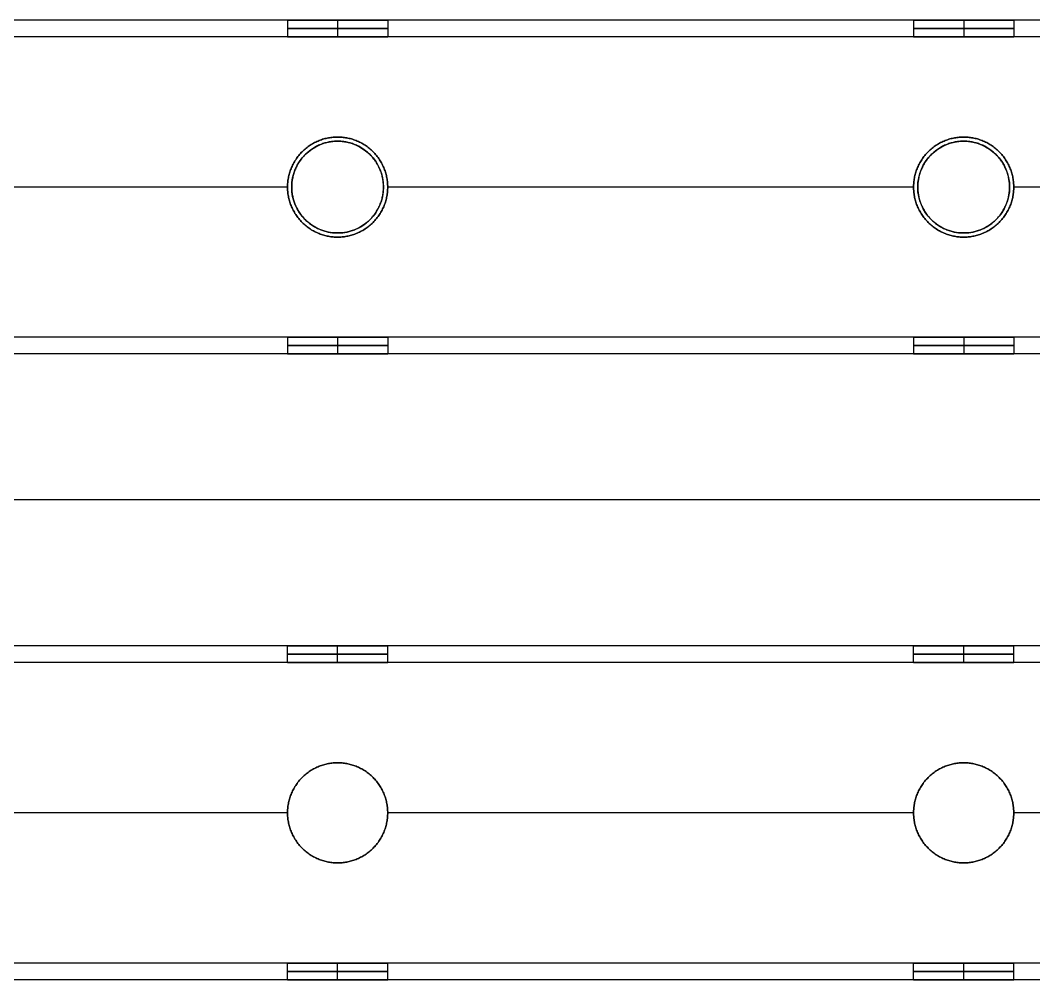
# Model space of a CAD drawing. Header units: millimetres. Extents: x -6529 to 809, y -8611 to 207.
# Drawn here: x -4848.6 to -4727.2, y -4487.4 to -4372.4 of the extents above; entities that cross this region are included whole.
import ezdxf

# ---------------------------------------------------------------- set-up
doc = ezdxf.new("R2010")
doc.units = ezdxf.units.MM
doc.header["$MEASUREMENT"] = 0
for name, color, linetype, true_color in [('gaten$11mm', 7, 'Continuous', 0xff6a35), ('platen', 7, 'Continuous', 0x007f00), ('staal', 5, 'Continuous', 0x0000ff)]:
    doc.layers.add(name, color=color, linetype=linetype, true_color=true_color)

# ---------------------------------------------------------------- blocks, each defined once
blk = doc.blocks.new('plaat base')
at = {"layer": 'platen'}
for p, q in [((58, -600), (1258, -600)), ((58, -600, 18), (1258, -600, 18))]:
    blk.add_line(p, q, dxfattribs=at)
blk = doc.blocks.new('top plaat')
at = {"layer": 'platen'}
for p, q in [((0, -618), (1316, -618)), ((0, -618, 18), (1316, -618, 18)), ((95.5, -650), (95.5, -650, 18)), ((170.5, -650), (170.5, -650, 18)), ((90, -655.5), (90, -655.5, 18)), ((101, -655.5), (101, -655.5, 18)), ((165, -655.5), (165, -655.5, 18)), ((176, -655.5), (176, -655.5, 18)), ((95.5, -661), (95.5, -661, 18)), ((170.5, -661), (170.5, -661, 18))]:
    blk.add_line(p, q, dxfattribs=at)
for centre in [(95.5, -655.5, 9), (170.5, -655.5, 9)]:
    blk.add_circle(centre, 5.5, dxfattribs=at)
for points, knots in [([(95.5, -650), (101, -650), (101, -655.5), (101, -661), (95.5, -661), (90, -661), (90, -655.5), (90, -650), (95.5, -650)], [-37.699112, -37.699112, -37.699112, -28.274334, -28.274334, -18.849556, -18.849556, -9.424778, -9.424778, 0, 0, 0]), ([(95.5, -650, 18), (101, -650, 18), (101, -655.5, 18), (101, -661, 18), (95.5, -661, 18), (90, -661, 18), (90, -655.5, 18), (90, -650, 18), (95.5, -650, 18)], [-37.699112, -37.699112, -37.699112, -28.274334, -28.274334, -18.849556, -18.849556, -9.424778, -9.424778, 0, 0, 0]), ([(170.5, -650), (176, -650), (176, -655.5), (176, -661), (170.5, -661), (165, -661), (165, -655.5), (165, -650), (170.5, -650)], [0, 0, 0, 9.424778, 9.424778, 18.849556, 18.849556, 28.274334, 28.274334, 37.699112, 37.699112, 37.699112]), ([(170.5, -650, 18), (176, -650, 18), (176, -655.5, 18), (176, -661, 18), (170.5, -661, 18), (165, -661, 18), (165, -655.5, 18), (165, -650, 18), (170.5, -650, 18)], [0, 0, 0, 9.424778, 9.424778, 18.849556, 18.849556, 28.274334, 28.274334, 37.699112, 37.699112, 37.699112])]:
    blk.add_rational_spline(points, [1, 0.707106781187, 1, 0.707106781187, 1, 0.707106781187, 1, 0.707106781187, 1], degree=2, knots=knots, dxfattribs=at)

msp = doc.modelspace()

# ---------------------------------------------------------------- linework, layer by layer
at = {"layer": 'gaten$11mm'}
for centre in [(-4810.61, -4392.39), (-4735.61, -4392.39)]:
    msp.add_circle(centre, 5.5, dxfattribs=at)
at = {"layer": 'staal'}
for p, q in [((-4816.61, -4372.39, 20), (-4816.61, -4374.39, 20)), ((-4810.61, -4372.39, 26), (-4810.61, -4374.39, 26)), ((-4810.61, -4372.39, 14), (-4810.61, -4374.39, 14)), ((-4804.61, -4372.39, 20), (-4804.61, -4374.39, 20)), ((-4741.61, -4372.39, 20), (-4741.61, -4374.39, 20)), ((-4735.61, -4372.39, 26), (-4735.61, -4374.39, 26)), ((-4735.61, -4372.39, 14), (-4735.61, -4374.39, 14)), ((-4729.61, -4372.39, 20), (-4729.61, -4374.39, 20)), ((-4810.61, -4386.39, 2), (-4810.61, -4386.39)), ((-4810.61, -4386.39, 40), (-4810.61, -4386.39, 38)), ((-4735.61, -4386.39, 2), (-4735.61, -4386.39)), ((-4735.61, -4386.39, 40), (-4735.61, -4386.39, 38)), ((-4816.61, -4392.39, 2), (-4816.61, -4392.39)), ((-4816.61, -4392.39, 40), (-4816.61, -4392.39, 38)), ((-4804.61, -4392.39, 2), (-4804.61, -4392.39)), ((-4804.61, -4392.39, 40), (-4804.61, -4392.39, 38)), ((-4741.61, -4392.39, 2), (-4741.61, -4392.39)), ((-4741.61, -4392.39, 40), (-4741.61, -4392.39, 38)), ((-4729.61, -4392.39, 2), (-4729.61, -4392.39)), ((-4729.61, -4392.39, 40), (-4729.61, -4392.39, 38)), ((-4810.61, -4398.39, 2), (-4810.61, -4398.39)), ((-4810.61, -4398.39, 40), (-4810.61, -4398.39, 38)), ((-4735.61, -4398.39, 2), (-4735.61, -4398.39)), ((-4735.61, -4398.39, 40), (-4735.61, -4398.39, 38)), ((-4816.61, -4410.39, 20), (-4816.61, -4412.39, 20)), ((-4810.61, -4410.39, 26), (-4810.61, -4412.39, 26)), ((-4810.61, -4410.39, 14), (-4810.61, -4412.39, 14)), ((-4804.61, -4410.39, 20), (-4804.61, -4412.39, 20)), ((-4741.61, -4410.39, 20), (-4741.61, -4412.39, 20)), ((-4735.61, -4410.39, 26), (-4735.61, -4412.39, 26)), ((-4735.61, -4410.39, 14), (-4735.61, -4412.39, 14)), ((-4729.61, -4410.39, 20), (-4729.61, -4412.39, 20)), ((-4816.61, -4449.39, 1296), (-4816.61, -4447.39, 1296)), ((-4810.61, -4449.39, 1302), (-4810.61, -4447.39, 1302)), ((-4810.61, -4449.39, 1290), (-4810.61, -4447.39, 1290)), ((-4804.61, -4449.39, 1296), (-4804.61, -4447.39, 1296)), ((-4741.61, -4449.39, 1296), (-4741.61, -4447.39, 1296)), ((-4735.61, -4449.39, 1302), (-4735.61, -4447.39, 1302)), ((-4735.61, -4449.39, 1290), (-4735.61, -4447.39, 1290)), ((-4729.61, -4449.39, 1296), (-4729.61, -4447.39, 1296)), ((-4810.61, -4461.39, 1278), (-4810.61, -4461.39, 1276)), ((-4810.61, -4461.39, 1316), (-4810.61, -4461.39, 1314)), ((-4735.61, -4461.39, 1278), (-4735.61, -4461.39, 1276)), ((-4735.61, -4461.39, 1316), (-4735.61, -4461.39, 1314)), ((-4816.61, -4467.39, 1278), (-4816.61, -4467.39, 1276)), ((-4816.61, -4467.39, 1316), (-4816.61, -4467.39, 1314)), ((-4804.61, -4467.39, 1278), (-4804.61, -4467.39, 1276)), ((-4804.61, -4467.39, 1316), (-4804.61, -4467.39, 1314)), ((-4741.61, -4467.39, 1278), (-4741.61, -4467.39, 1276)), ((-4741.61, -4467.39, 1316), (-4741.61, -4467.39, 1314)), ((-4729.61, -4467.39, 1278), (-4729.61, -4467.39, 1276)), ((-4729.61, -4467.39, 1316), (-4729.61, -4467.39, 1314)), ((-4810.61, -4473.39, 1278), (-4810.61, -4473.39, 1276)), ((-4810.61, -4473.39, 1316), (-4810.61, -4473.39, 1314)), ((-4735.61, -4473.39, 1278), (-4735.61, -4473.39, 1276)), ((-4735.61, -4473.39, 1316), (-4735.61, -4473.39, 1314)), ((-4816.61, -4487.39, 1296), (-4816.61, -4485.39, 1296)), ((-4810.61, -4487.39, 1302), (-4810.61, -4485.39, 1302)), ((-4810.61, -4487.39, 1290), (-4810.61, -4485.39, 1290)), ((-4804.61, -4487.39, 1296), (-4804.61, -4485.39, 1296)), ((-4741.61, -4487.39, 1296), (-4741.61, -4485.39, 1296)), ((-4735.61, -4487.39, 1302), (-4735.61, -4485.39, 1302)), ((-4735.61, -4487.39, 1290), (-4735.61, -4485.39, 1290)), ((-4729.61, -4487.39, 1296), (-4729.61, -4485.39, 1296))]:
    msp.add_line(p, q, dxfattribs=at)
for points in [[(-4680.11, -4372.39), (-4997.86, -4372.39), (-5315.61, -4372.39)], [(-4680.11, -4372.39, 40), (-4997.86, -4372.39, 40), (-5315.61, -4372.39, 40)], [(-4816.61, -4372.39, 20), (-4848.11, -4372.39, 20), (-4879.61, -4372.39, 20)], [(-4741.61, -4372.39, 20), (-4773.11, -4372.39, 20), (-4804.61, -4372.39, 20)], [(-4680.11, -4372.39, 20), (-4704.86, -4372.39, 20), (-4729.61, -4372.39, 20)], [(-4680.11, -4374.39, 2), (-4997.86, -4374.39, 2), (-5315.61, -4374.39, 2)], [(-4680.11, -4374.39, 38), (-4997.86, -4374.39, 38), (-5315.61, -4374.39, 38)], [(-4816.61, -4374.39, 20), (-4848.11, -4374.39, 20), (-4879.61, -4374.39, 20)], [(-4741.61, -4374.39, 20), (-4773.11, -4374.39, 20), (-4804.61, -4374.39, 20)], [(-4680.11, -4374.39, 20), (-4704.86, -4374.39, 20), (-4729.61, -4374.39, 20)], [(-4816.61, -4392.39), (-4848.11, -4392.39), (-4879.61, -4392.39)], [(-4816.61, -4392.39, 40), (-4848.11, -4392.39, 40), (-4879.61, -4392.39, 40)], [(-4816.61, -4392.39, 2), (-4848.11, -4392.39, 2), (-4879.61, -4392.39, 2)], [(-4816.61, -4392.39, 38), (-4848.11, -4392.39, 38), (-4879.61, -4392.39, 38)], [(-4741.61, -4392.39), (-4773.11, -4392.39), (-4804.61, -4392.39)], [(-4741.61, -4392.39, 40), (-4773.11, -4392.39, 40), (-4804.61, -4392.39, 40)], [(-4741.61, -4392.39, 2), (-4773.11, -4392.39, 2), (-4804.61, -4392.39, 2)], [(-4741.61, -4392.39, 38), (-4773.11, -4392.39, 38), (-4804.61, -4392.39, 38)], [(-4680.11, -4392.39), (-4704.86, -4392.39), (-4729.61, -4392.39)], [(-4680.11, -4392.39, 40), (-4704.86, -4392.39, 40), (-4729.61, -4392.39, 40)], [(-4680.11, -4392.39, 2), (-4704.86, -4392.39, 2), (-4729.61, -4392.39, 2)], [(-4680.11, -4392.39, 38), (-4704.86, -4392.39, 38), (-4729.61, -4392.39, 38)], [(-4680.11, -4410.39, 2), (-4997.86, -4410.39, 2), (-5315.61, -4410.39, 2)], [(-4680.11, -4410.39, 38), (-4997.86, -4410.39, 38), (-5315.61, -4410.39, 38)], [(-4816.61, -4410.39, 20), (-4848.11, -4410.39, 20), (-4879.61, -4410.39, 20)], [(-4741.61, -4410.39, 20), (-4773.11, -4410.39, 20), (-4804.61, -4410.39, 20)], [(-4680.11, -4410.39, 20), (-4704.86, -4410.39, 20), (-4729.61, -4410.39, 20)], [(-4680.11, -4412.39), (-4997.86, -4412.39), (-5315.61, -4412.39)], [(-4680.11, -4412.39, 40), (-4997.86, -4412.39, 40), (-5315.61, -4412.39, 40)], [(-4816.61, -4412.39, 20), (-4848.11, -4412.39, 20), (-4879.61, -4412.39, 20)], [(-4741.61, -4412.39, 20), (-4773.11, -4412.39, 20), (-4804.61, -4412.39, 20)], [(-4680.11, -4412.39, 20), (-4704.86, -4412.39, 20), (-4729.61, -4412.39, 20)], [(-4680.11, -4447.39, 1276), (-4997.86, -4447.39, 1276), (-5315.61, -4447.39, 1276)], [(-4680.11, -4447.39, 1316), (-4997.86, -4447.39, 1316), (-5315.61, -4447.39, 1316)], [(-4816.61, -4447.39, 1296), (-4848.11, -4447.39, 1296), (-4879.61, -4447.39, 1296)], [(-4741.61, -4447.39, 1296), (-4773.11, -4447.39, 1296), (-4804.61, -4447.39, 1296)], [(-4680.11, -4447.39, 1296), (-4704.86, -4447.39, 1296), (-4729.61, -4447.39, 1296)], [(-4680.11, -4449.39, 1278), (-4997.86, -4449.39, 1278), (-5315.61, -4449.39, 1278)], [(-4680.11, -4449.39, 1314), (-4997.86, -4449.39, 1314), (-5315.61, -4449.39, 1314)], [(-4816.61, -4449.39, 1296), (-4848.11, -4449.39, 1296), (-4879.61, -4449.39, 1296)], [(-4741.61, -4449.39, 1296), (-4773.11, -4449.39, 1296), (-4804.61, -4449.39, 1296)], [(-4680.11, -4449.39, 1296), (-4704.86, -4449.39, 1296), (-4729.61, -4449.39, 1296)], [(-4816.61, -4467.39, 1276), (-4848.11, -4467.39, 1276), (-4879.61, -4467.39, 1276)], [(-4816.61, -4467.39, 1316), (-4848.11, -4467.39, 1316), (-4879.61, -4467.39, 1316)], [(-4816.61, -4467.39, 1278), (-4848.11, -4467.39, 1278), (-4879.61, -4467.39, 1278)], [(-4816.61, -4467.39, 1314), (-4848.11, -4467.39, 1314), (-4879.61, -4467.39, 1314)], [(-4741.61, -4467.39, 1276), (-4773.11, -4467.39, 1276), (-4804.61, -4467.39, 1276)], [(-4741.61, -4467.39, 1316), (-4773.11, -4467.39, 1316), (-4804.61, -4467.39, 1316)], [(-4741.61, -4467.39, 1278), (-4773.11, -4467.39, 1278), (-4804.61, -4467.39, 1278)], [(-4741.61, -4467.39, 1314), (-4773.11, -4467.39, 1314), (-4804.61, -4467.39, 1314)], [(-4680.11, -4467.39, 1276), (-4704.86, -4467.39, 1276), (-4729.61, -4467.39, 1276)], [(-4680.11, -4467.39, 1316), (-4704.86, -4467.39, 1316), (-4729.61, -4467.39, 1316)], [(-4680.11, -4467.39, 1278), (-4704.86, -4467.39, 1278), (-4729.61, -4467.39, 1278)], [(-4680.11, -4467.39, 1314), (-4704.86, -4467.39, 1314), (-4729.61, -4467.39, 1314)], [(-4680.11, -4485.39, 1278), (-4997.86, -4485.39, 1278), (-5315.61, -4485.39, 1278)], [(-4680.11, -4485.39, 1314), (-4997.86, -4485.39, 1314), (-5315.61, -4485.39, 1314)], [(-4816.61, -4485.39, 1296), (-4848.11, -4485.39, 1296), (-4879.61, -4485.39, 1296)], [(-4741.61, -4485.39, 1296), (-4773.11, -4485.39, 1296), (-4804.61, -4485.39, 1296)], [(-4680.11, -4485.39, 1296), (-4704.86, -4485.39, 1296), (-4729.61, -4485.39, 1296)], [(-4680.11, -4487.39, 1276), (-4997.86, -4487.39, 1276), (-5315.61, -4487.39, 1276)], [(-4680.11, -4487.39, 1316), (-4997.86, -4487.39, 1316), (-5315.61, -4487.39, 1316)], [(-4816.61, -4487.39, 1296), (-4848.11, -4487.39, 1296), (-4879.61, -4487.39, 1296)], [(-4741.61, -4487.39, 1296), (-4773.11, -4487.39, 1296), (-4804.61, -4487.39, 1296)], [(-4680.11, -4487.39, 1296), (-4704.86, -4487.39, 1296), (-4729.61, -4487.39, 1296)]]:
    msp.add_open_spline(points, degree=2, dxfattribs=at)
for points, weights, knots in [([(-4810.61, -4372.39, 26), (-4816.61, -4372.39, 26), (-4816.61, -4372.39, 20), (-4816.61, -4372.39, 14), (-4810.61, -4372.39, 14), (-4804.61, -4372.39, 14), (-4804.61, -4372.39, 20), (-4804.61, -4372.39, 26), (-4810.61, -4372.39, 26)], [1, 0.707106781187, 1, 0.707106781187, 1, 0.707106781187, 1, 0.707106781187, 1], [0, 0, 0, 7.853982, 7.853982, 15.707963, 15.707963, 23.561945, 23.561945, 31.415927, 31.415927, 31.415927]), ([(-4735.61, -4372.39, 26), (-4741.61, -4372.39, 26), (-4741.61, -4372.39, 20), (-4741.61, -4372.39, 14), (-4735.61, -4372.39, 14), (-4729.61, -4372.39, 14), (-4729.61, -4372.39, 20), (-4729.61, -4372.39, 26), (-4735.61, -4372.39, 26)], [1, 0.707106781187, 1, 0.707106781187, 1, 0.707106781187, 1, 0.707106781187, 1], [0, 0, 0, 7.853982, 7.853982, 15.707963, 15.707963, 23.561945, 23.561945, 31.415927, 31.415927, 31.415927]), ([(-4810.61, -4373.39, 26), (-4816.61, -4373.39, 26), (-4816.61, -4373.39, 20), (-4816.61, -4373.39, 14), (-4810.61, -4373.39, 14), (-4804.61, -4373.39, 14), (-4804.61, -4373.39, 20), (-4804.61, -4373.39, 26), (-4810.61, -4373.39, 26)], [1, 0.707106781187, 1, 0.707106781187, 1, 0.707106781187, 1, 0.707106781187, 1], [0, 0, 0, 7.853982, 7.853982, 15.707963, 15.707963, 23.561945, 23.561945, 31.415927, 31.415927, 31.415927]), ([(-4735.61, -4373.39, 26), (-4741.61, -4373.39, 26), (-4741.61, -4373.39, 20), (-4741.61, -4373.39, 14), (-4735.61, -4373.39, 14), (-4729.61, -4373.39, 14), (-4729.61, -4373.39, 20), (-4729.61, -4373.39, 26), (-4735.61, -4373.39, 26)], [1, 0.707106781187, 1, 0.707106781187, 1, 0.707106781187, 1, 0.707106781187, 1], [0, 0, 0, 7.853982, 7.853982, 15.707963, 15.707963, 23.561945, 23.561945, 31.415927, 31.415927, 31.415927]), ([(-4810.61, -4374.39, 26), (-4804.61, -4374.39, 26), (-4804.61, -4374.39, 20), (-4804.61, -4374.39, 14), (-4810.61, -4374.39, 14), (-4816.61, -4374.39, 14), (-4816.61, -4374.39, 20), (-4816.61, -4374.39, 26), (-4810.61, -4374.39, 26)], [1, 0.707106781187, 1, 0.707106781187, 1, 0.707106781187, 1, 0.707106781187, 1], [-31.415927, -31.415927, -31.415927, -23.561945, -23.561945, -15.707963, -15.707963, -7.853982, -7.853982, 0, 0, 0]), ([(-4735.61, -4374.39, 26), (-4729.61, -4374.39, 26), (-4729.61, -4374.39, 20), (-4729.61, -4374.39, 14), (-4735.61, -4374.39, 14), (-4741.61, -4374.39, 14), (-4741.61, -4374.39, 20), (-4741.61, -4374.39, 26), (-4735.61, -4374.39, 26)], [1, 0.707106781187, 1, 0.707106781187, 1, 0.707106781187, 1, 0.707106781187, 1], [-31.415927, -31.415927, -31.415927, -23.561945, -23.561945, -15.707963, -15.707963, -7.853982, -7.853982, 0, 0, 0]), ([(-4810.61, -4398.39), (-4804.61, -4398.39), (-4804.61, -4392.39), (-4804.61, -4386.39), (-4810.61, -4386.39), (-4816.61, -4386.39), (-4816.61, -4392.39), (-4816.61, -4398.39), (-4810.61, -4398.39)], [1, 0.707106781187, 1, 0.707106781187, 1, 0.707106781187, 1, 0.707106781187, 1], [-31.415927, -31.415927, -31.415927, -23.561945, -23.561945, -15.707963, -15.707963, -7.853982, -7.853982, 0, 0, 0]), ([(-4810.61, -4398.39, 40), (-4816.61, -4398.39, 40), (-4816.61, -4392.39, 40), (-4816.61, -4386.39, 40), (-4810.61, -4386.39, 40), (-4804.61, -4386.39, 40), (-4804.61, -4392.39, 40), (-4804.61, -4398.39, 40), (-4810.61, -4398.39, 40)], [1, 0.707106781187, 1, 0.707106781187, 1, 0.707106781187, 1, 0.707106781187, 1], [0, 0, 0, 7.853982, 7.853982, 15.707963, 15.707963, 23.561945, 23.561945, 31.415927, 31.415927, 31.415927]), ([(-4810.61, -4398.39, 2), (-4816.61, -4398.39, 2), (-4816.61, -4392.39, 2), (-4816.61, -4386.39, 2), (-4810.61, -4386.39, 2), (-4804.61, -4386.39, 2), (-4804.61, -4392.39, 2), (-4804.61, -4398.39, 2), (-4810.61, -4398.39, 2)], [1, 0.707106781187, 1, 0.707106781187, 1, 0.707106781187, 1, 0.707106781187, 1], [0, 0, 0, 7.853982, 7.853982, 15.707963, 15.707963, 23.561945, 23.561945, 31.415927, 31.415927, 31.415927]), ([(-4810.61, -4398.39, 38), (-4804.61, -4398.39, 38), (-4804.61, -4392.39, 38), (-4804.61, -4386.39, 38), (-4810.61, -4386.39, 38), (-4816.61, -4386.39, 38), (-4816.61, -4392.39, 38), (-4816.61, -4398.39, 38), (-4810.61, -4398.39, 38)], [1, 0.707106781187, 1, 0.707106781187, 1, 0.707106781187, 1, 0.707106781187, 1], [-31.415927, -31.415927, -31.415927, -23.561945, -23.561945, -15.707963, -15.707963, -7.853982, -7.853982, 0, 0, 0]), ([(-4810.61, -4398.39, 1), (-4816.61, -4398.39, 1), (-4816.61, -4392.39, 1), (-4816.61, -4386.39, 1), (-4810.61, -4386.39, 1), (-4804.61, -4386.39, 1), (-4804.61, -4392.39, 1), (-4804.61, -4398.39, 1), (-4810.61, -4398.39, 1)], [1, 0.707106781187, 1, 0.707106781187, 1, 0.707106781187, 1, 0.707106781187, 1], [0, 0, 0, 7.853982, 7.853982, 15.707963, 15.707963, 23.561945, 23.561945, 31.415927, 31.415927, 31.415927]), ([(-4810.61, -4398.39, 39), (-4816.61, -4398.39, 39), (-4816.61, -4392.39, 39), (-4816.61, -4386.39, 39), (-4810.61, -4386.39, 39), (-4804.61, -4386.39, 39), (-4804.61, -4392.39, 39), (-4804.61, -4398.39, 39), (-4810.61, -4398.39, 39)], [1, 0.707106781187, 1, 0.707106781187, 1, 0.707106781187, 1, 0.707106781187, 1], [0, 0, 0, 7.853982, 7.853982, 15.707963, 15.707963, 23.561945, 23.561945, 31.415927, 31.415927, 31.415927]), ([(-4735.61, -4398.39), (-4729.61, -4398.39), (-4729.61, -4392.39), (-4729.61, -4386.39), (-4735.61, -4386.39), (-4741.61, -4386.39), (-4741.61, -4392.39), (-4741.61, -4398.39), (-4735.61, -4398.39)], [1, 0.707106781187, 1, 0.707106781187, 1, 0.707106781187, 1, 0.707106781187, 1], [-31.415927, -31.415927, -31.415927, -23.561945, -23.561945, -15.707963, -15.707963, -7.853982, -7.853982, 0, 0, 0]), ([(-4735.61, -4398.39, 40), (-4741.61, -4398.39, 40), (-4741.61, -4392.39, 40), (-4741.61, -4386.39, 40), (-4735.61, -4386.39, 40), (-4729.61, -4386.39, 40), (-4729.61, -4392.39, 40), (-4729.61, -4398.39, 40), (-4735.61, -4398.39, 40)], [1, 0.707106781187, 1, 0.707106781187, 1, 0.707106781187, 1, 0.707106781187, 1], [0, 0, 0, 7.853982, 7.853982, 15.707963, 15.707963, 23.561945, 23.561945, 31.415927, 31.415927, 31.415927]), ([(-4735.61, -4398.39, 2), (-4741.61, -4398.39, 2), (-4741.61, -4392.39, 2), (-4741.61, -4386.39, 2), (-4735.61, -4386.39, 2), (-4729.61, -4386.39, 2), (-4729.61, -4392.39, 2), (-4729.61, -4398.39, 2), (-4735.61, -4398.39, 2)], [1, 0.707106781187, 1, 0.707106781187, 1, 0.707106781187, 1, 0.707106781187, 1], [0, 0, 0, 7.853982, 7.853982, 15.707963, 15.707963, 23.561945, 23.561945, 31.415927, 31.415927, 31.415927]), ([(-4735.61, -4398.39, 38), (-4729.61, -4398.39, 38), (-4729.61, -4392.39, 38), (-4729.61, -4386.39, 38), (-4735.61, -4386.39, 38), (-4741.61, -4386.39, 38), (-4741.61, -4392.39, 38), (-4741.61, -4398.39, 38), (-4735.61, -4398.39, 38)], [1, 0.707106781187, 1, 0.707106781187, 1, 0.707106781187, 1, 0.707106781187, 1], [-31.415927, -31.415927, -31.415927, -23.561945, -23.561945, -15.707963, -15.707963, -7.853982, -7.853982, 0, 0, 0]), ([(-4735.61, -4398.39, 1), (-4741.61, -4398.39, 1), (-4741.61, -4392.39, 1), (-4741.61, -4386.39, 1), (-4735.61, -4386.39, 1), (-4729.61, -4386.39, 1), (-4729.61, -4392.39, 1), (-4729.61, -4398.39, 1), (-4735.61, -4398.39, 1)], [1, 0.707106781187, 1, 0.707106781187, 1, 0.707106781187, 1, 0.707106781187, 1], [0, 0, 0, 7.853982, 7.853982, 15.707963, 15.707963, 23.561945, 23.561945, 31.415927, 31.415927, 31.415927]), ([(-4735.61, -4398.39, 39), (-4741.61, -4398.39, 39), (-4741.61, -4392.39, 39), (-4741.61, -4386.39, 39), (-4735.61, -4386.39, 39), (-4729.61, -4386.39, 39), (-4729.61, -4392.39, 39), (-4729.61, -4398.39, 39), (-4735.61, -4398.39, 39)], [1, 0.707106781187, 1, 0.707106781187, 1, 0.707106781187, 1, 0.707106781187, 1], [0, 0, 0, 7.853982, 7.853982, 15.707963, 15.707963, 23.561945, 23.561945, 31.415927, 31.415927, 31.415927]), ([(-4810.61, -4410.39, 26), (-4816.61, -4410.39, 26), (-4816.61, -4410.39, 20), (-4816.61, -4410.39, 14), (-4810.61, -4410.39, 14), (-4804.61, -4410.39, 14), (-4804.61, -4410.39, 20), (-4804.61, -4410.39, 26), (-4810.61, -4410.39, 26)], [1, 0.707106781187, 1, 0.707106781187, 1, 0.707106781187, 1, 0.707106781187, 1], [0, 0, 0, 7.853982, 7.853982, 15.707963, 15.707963, 23.561945, 23.561945, 31.415927, 31.415927, 31.415927]), ([(-4735.61, -4410.39, 26), (-4741.61, -4410.39, 26), (-4741.61, -4410.39, 20), (-4741.61, -4410.39, 14), (-4735.61, -4410.39, 14), (-4729.61, -4410.39, 14), (-4729.61, -4410.39, 20), (-4729.61, -4410.39, 26), (-4735.61, -4410.39, 26)], [0.999999860338, 0.707106851018, 1, 0.707106781187, 1, 0.707106781187, 1, 0.707106851018, 0.999999860338], [0, 0, 0, 7.853981, 7.853981, 15.707963, 15.707963, 23.561946, 23.561946, 31.415927, 31.415927, 31.415927]), ([(-4810.61, -4411.39, 26), (-4816.61, -4411.39, 26), (-4816.61, -4411.39, 20), (-4816.61, -4411.39, 14), (-4810.61, -4411.39, 14), (-4804.61, -4411.39, 14), (-4804.61, -4411.39, 20), (-4804.61, -4411.39, 26), (-4810.61, -4411.39, 26)], [1, 0.707106781187, 1, 0.707106781187, 1, 0.707106781187, 1, 0.707106781187, 1], [0, 0, 0, 7.853982, 7.853982, 15.707963, 15.707963, 23.561945, 23.561945, 31.415927, 31.415927, 31.415927]), ([(-4735.61, -4411.39, 26), (-4741.61, -4411.39, 26), (-4741.61, -4411.39, 20), (-4741.61, -4411.39, 14), (-4735.61, -4411.39, 14), (-4729.61, -4411.39, 14), (-4729.61, -4411.39, 20), (-4729.61, -4411.39, 26), (-4735.61, -4411.39, 26)], [1, 0.707106781187, 1, 0.707106781187, 1, 0.707106781187, 1, 0.707106781187, 1], [0, 0, 0, 7.853982, 7.853982, 15.707963, 15.707963, 23.561945, 23.561945, 31.415927, 31.415927, 31.415927]), ([(-4810.61, -4412.39, 26), (-4804.61, -4412.39, 26), (-4804.61, -4412.39, 20), (-4804.61, -4412.39, 14), (-4810.61, -4412.39, 14), (-4816.61, -4412.39, 14), (-4816.61, -4412.39, 20), (-4816.61, -4412.39, 26), (-4810.61, -4412.39, 26)], [1, 0.707106781187, 1, 0.707106781187, 1, 0.707106781187, 1, 0.707106781187, 1], [-31.415927, -31.415927, -31.415927, -23.561945, -23.561945, -15.707963, -15.707963, -7.853982, -7.853982, 0, 0, 0]), ([(-4735.61, -4412.39, 26), (-4729.61, -4412.39, 26), (-4729.61, -4412.39, 20), (-4729.61, -4412.39, 14), (-4735.61, -4412.39, 14), (-4741.61, -4412.39, 14), (-4741.61, -4412.39, 20), (-4741.61, -4412.39, 26), (-4735.61, -4412.39, 26)], [1, 0.707106781187, 1, 0.707106781187, 1, 0.707106781187, 1, 0.707106781187, 1], [-31.415927, -31.415927, -31.415927, -23.561945, -23.561945, -15.707963, -15.707963, -7.853982, -7.853982, 0, 0, 0]), ([(-4810.61, -4447.39, 1302), (-4804.61, -4447.39, 1302), (-4804.61, -4447.39, 1296), (-4804.61, -4447.39, 1290), (-4810.61, -4447.39, 1290), (-4816.61, -4447.39, 1290), (-4816.61, -4447.39, 1296), (-4816.61, -4447.39, 1302), (-4810.61, -4447.39, 1302)], [1, 0.707106781187, 1, 0.707106781187, 1, 0.707106781187, 1, 0.707106781187, 1], [-31.415927, -31.415927, -31.415927, -23.561945, -23.561945, -15.707963, -15.707963, -7.853982, -7.853982, 0, 0, 0]), ([(-4810.61, -4448.39, 1302), (-4816.61, -4448.39, 1302), (-4816.61, -4448.39, 1296), (-4816.61, -4448.39, 1290), (-4810.61, -4448.39, 1290), (-4804.61, -4448.39, 1290), (-4804.61, -4448.39, 1296), (-4804.61, -4448.39, 1302), (-4810.61, -4448.39, 1302)], [1, 0.707106781187, 1, 0.707106781187, 1, 0.707106781187, 1, 0.707106781187, 1], [0, 0, 0, 7.853982, 7.853982, 15.707963, 15.707963, 23.561945, 23.561945, 31.415927, 31.415927, 31.415927]), ([(-4735.61, -4447.39, 1302), (-4729.61, -4447.39, 1302), (-4729.61, -4447.39, 1296), (-4729.61, -4447.39, 1290), (-4735.61, -4447.39, 1290), (-4741.61, -4447.39, 1290), (-4741.61, -4447.39, 1296), (-4741.61, -4447.39, 1302), (-4735.61, -4447.39, 1302)], [1, 0.707106781187, 1, 0.707106781187, 1, 0.707106781187, 1, 0.707106781187, 1], [-31.415927, -31.415927, -31.415927, -23.561945, -23.561945, -15.707963, -15.707963, -7.853982, -7.853982, 0, 0, 0]), ([(-4735.61, -4448.39, 1302), (-4741.61, -4448.39, 1302), (-4741.61, -4448.39, 1296), (-4741.61, -4448.39, 1290), (-4735.61, -4448.39, 1290), (-4729.61, -4448.39, 1290), (-4729.61, -4448.39, 1296), (-4729.61, -4448.39, 1302), (-4735.61, -4448.39, 1302)], [1, 0.707106781187, 1, 0.707106781187, 1, 0.707106781187, 1, 0.707106781187, 1], [0, 0, 0, 7.853982, 7.853982, 15.707963, 15.707963, 23.561945, 23.561945, 31.415927, 31.415927, 31.415927]), ([(-4810.61, -4449.39, 1302), (-4816.61, -4449.39, 1302), (-4816.61, -4449.39, 1296), (-4816.61, -4449.39, 1290), (-4810.61, -4449.39, 1290), (-4804.61, -4449.39, 1290), (-4804.61, -4449.39, 1296), (-4804.61, -4449.39, 1302), (-4810.61, -4449.39, 1302)], [1, 0.707106781187, 1, 0.707106781187, 1, 0.707106781187, 1, 0.707106781187, 1], [0, 0, 0, 7.853982, 7.853982, 15.707963, 15.707963, 23.561945, 23.561945, 31.415927, 31.415927, 31.415927]), ([(-4735.61, -4449.39, 1302), (-4741.61, -4449.39, 1302), (-4741.61, -4449.39, 1296), (-4741.61, -4449.39, 1290), (-4735.61, -4449.39, 1290), (-4729.61, -4449.39, 1290), (-4729.61, -4449.39, 1296), (-4729.61, -4449.39, 1302), (-4735.61, -4449.39, 1302)], [0.999999860338, 0.707106851018, 1, 0.707106781187, 1, 0.707106781187, 1, 0.707106851018, 0.999999860338], [0, 0, 0, 7.853981, 7.853981, 15.707963, 15.707963, 23.561946, 23.561946, 31.415927, 31.415927, 31.415927]), ([(-4810.61, -4461.39, 1276), (-4804.61, -4461.39, 1276), (-4804.61, -4467.39, 1276), (-4804.61, -4473.39, 1276), (-4810.61, -4473.39, 1276), (-4816.61, -4473.39, 1276), (-4816.61, -4467.39, 1276), (-4816.61, -4461.39, 1276), (-4810.61, -4461.39, 1276)], [1, 0.707106781187, 1, 0.707106781187, 1, 0.707106781187, 1, 0.707106781187, 1], [-31.415927, -31.415927, -31.415927, -23.561945, -23.561945, -15.707963, -15.707963, -7.853982, -7.853982, 0, 0, 0]), ([(-4810.61, -4461.39, 1316), (-4816.61, -4461.39, 1316), (-4816.61, -4467.39, 1316), (-4816.61, -4473.39, 1316), (-4810.61, -4473.39, 1316), (-4804.61, -4473.39, 1316), (-4804.61, -4467.39, 1316), (-4804.61, -4461.39, 1316), (-4810.61, -4461.39, 1316)], [1, 0.707106781187, 1, 0.707106781187, 1, 0.707106781187, 1, 0.707106781187, 1], [0, 0, 0, 7.853982, 7.853982, 15.707963, 15.707963, 23.561945, 23.561945, 31.415927, 31.415927, 31.415927]), ([(-4810.61, -4461.39, 1278), (-4816.61, -4461.39, 1278), (-4816.61, -4467.39, 1278), (-4816.61, -4473.39, 1278), (-4810.61, -4473.39, 1278), (-4804.61, -4473.39, 1278), (-4804.61, -4467.39, 1278), (-4804.61, -4461.39, 1278), (-4810.61, -4461.39, 1278)], [1, 0.707106781187, 1, 0.707106781187, 1, 0.707106781187, 1, 0.707106781187, 1], [0, 0, 0, 7.853982, 7.853982, 15.707963, 15.707963, 23.561945, 23.561945, 31.415927, 31.415927, 31.415927]), ([(-4810.61, -4461.39, 1314), (-4804.61, -4461.39, 1314), (-4804.61, -4467.39, 1314), (-4804.61, -4473.39, 1314), (-4810.61, -4473.39, 1314), (-4816.61, -4473.39, 1314), (-4816.61, -4467.39, 1314), (-4816.61, -4461.39, 1314), (-4810.61, -4461.39, 1314)], [1, 0.707106781187, 1, 0.707106781187, 1, 0.707106781187, 1, 0.707106781187, 1], [-31.415927, -31.415927, -31.415927, -23.561945, -23.561945, -15.707963, -15.707963, -7.853982, -7.853982, 0, 0, 0]), ([(-4810.61, -4461.39, 1277), (-4816.61, -4461.39, 1277), (-4816.61, -4467.39, 1277), (-4816.61, -4473.39, 1277), (-4810.61, -4473.39, 1277), (-4804.61, -4473.39, 1277), (-4804.61, -4467.39, 1277), (-4804.61, -4461.39, 1277), (-4810.61, -4461.39, 1277)], [1, 0.707106781187, 1, 0.707106781187, 1, 0.707106781187, 1, 0.707106781187, 1], [0, 0, 0, 7.853982, 7.853982, 15.707963, 15.707963, 23.561945, 23.561945, 31.415927, 31.415927, 31.415927]), ([(-4810.61, -4461.39, 1315), (-4816.61, -4461.39, 1315), (-4816.61, -4467.39, 1315), (-4816.61, -4473.39, 1315), (-4810.61, -4473.39, 1315), (-4804.61, -4473.39, 1315), (-4804.61, -4467.39, 1315), (-4804.61, -4461.39, 1315), (-4810.61, -4461.39, 1315)], [1, 0.707106781187, 1, 0.707106781187, 1, 0.707106781187, 1, 0.707106781187, 1], [0, 0, 0, 7.853982, 7.853982, 15.707963, 15.707963, 23.561945, 23.561945, 31.415927, 31.415927, 31.415927]), ([(-4735.61, -4461.39, 1276), (-4729.61, -4461.39, 1276), (-4729.61, -4467.39, 1276), (-4729.61, -4473.39, 1276), (-4735.61, -4473.39, 1276), (-4741.61, -4473.39, 1276), (-4741.61, -4467.39, 1276), (-4741.61, -4461.39, 1276), (-4735.61, -4461.39, 1276)], [1, 0.707106781187, 1, 0.707106781187, 1, 0.707106781187, 1, 0.707106781187, 1], [-31.415927, -31.415927, -31.415927, -23.561945, -23.561945, -15.707963, -15.707963, -7.853982, -7.853982, 0, 0, 0]), ([(-4735.61, -4461.39, 1316), (-4741.61, -4461.39, 1316), (-4741.61, -4467.39, 1316), (-4741.61, -4473.39, 1316), (-4735.61, -4473.39, 1316), (-4729.61, -4473.39, 1316), (-4729.61, -4467.39, 1316), (-4729.61, -4461.39, 1316), (-4735.61, -4461.39, 1316)], [1, 0.707106781187, 1, 0.707106781187, 1, 0.707106781187, 1, 0.707106781187, 1], [0, 0, 0, 7.853982, 7.853982, 15.707963, 15.707963, 23.561945, 23.561945, 31.415927, 31.415927, 31.415927]), ([(-4735.61, -4461.39, 1278), (-4741.61, -4461.39, 1278), (-4741.61, -4467.39, 1278), (-4741.61, -4473.39, 1278), (-4735.61, -4473.39, 1278), (-4729.61, -4473.39, 1278), (-4729.61, -4467.39, 1278), (-4729.61, -4461.39, 1278), (-4735.61, -4461.39, 1278)], [1, 0.707106781187, 1, 0.707106781187, 1, 0.707106781187, 1, 0.707106781187, 1], [0, 0, 0, 7.853982, 7.853982, 15.707963, 15.707963, 23.561945, 23.561945, 31.415927, 31.415927, 31.415927]), ([(-4735.61, -4461.39, 1314), (-4729.61, -4461.39, 1314), (-4729.61, -4467.39, 1314), (-4729.61, -4473.39, 1314), (-4735.61, -4473.39, 1314), (-4741.61, -4473.39, 1314), (-4741.61, -4467.39, 1314), (-4741.61, -4461.39, 1314), (-4735.61, -4461.39, 1314)], [1, 0.707106781187, 1, 0.707106781187, 1, 0.707106781187, 1, 0.707106781187, 1], [-31.415927, -31.415927, -31.415927, -23.561945, -23.561945, -15.707963, -15.707963, -7.853982, -7.853982, 0, 0, 0]), ([(-4735.61, -4461.39, 1277), (-4741.61, -4461.39, 1277), (-4741.61, -4467.39, 1277), (-4741.61, -4473.39, 1277), (-4735.61, -4473.39, 1277), (-4729.61, -4473.39, 1277), (-4729.61, -4467.39, 1277), (-4729.61, -4461.39, 1277), (-4735.61, -4461.39, 1277)], [1, 0.707106781187, 1, 0.707106781187, 1, 0.707106781187, 1, 0.707106781187, 1], [0, 0, 0, 7.853982, 7.853982, 15.707963, 15.707963, 23.561945, 23.561945, 31.415927, 31.415927, 31.415927]), ([(-4735.61, -4461.39, 1315), (-4741.61, -4461.39, 1315), (-4741.61, -4467.39, 1315), (-4741.61, -4473.39, 1315), (-4735.61, -4473.39, 1315), (-4729.61, -4473.39, 1315), (-4729.61, -4467.39, 1315), (-4729.61, -4461.39, 1315), (-4735.61, -4461.39, 1315)], [1, 0.707106781187, 1, 0.707106781187, 1, 0.707106781187, 1, 0.707106781187, 1], [0, 0, 0, 7.853982, 7.853982, 15.707963, 15.707963, 23.561945, 23.561945, 31.415927, 31.415927, 31.415927]), ([(-4810.61, -4485.39, 1302), (-4804.61, -4485.39, 1302), (-4804.61, -4485.39, 1296), (-4804.61, -4485.39, 1290), (-4810.61, -4485.39, 1290), (-4816.61, -4485.39, 1290), (-4816.61, -4485.39, 1296), (-4816.61, -4485.39, 1302), (-4810.61, -4485.39, 1302)], [1, 0.707106781187, 1, 0.707106781187, 1, 0.707106781187, 1, 0.707106781187, 1], [-31.415927, -31.415927, -31.415927, -23.561945, -23.561945, -15.707963, -15.707963, -7.853982, -7.853982, 0, 0, 0]), ([(-4735.61, -4485.39, 1302), (-4729.61, -4485.39, 1302), (-4729.61, -4485.39, 1296), (-4729.61, -4485.39, 1290), (-4735.61, -4485.39, 1290), (-4741.61, -4485.39, 1290), (-4741.61, -4485.39, 1296), (-4741.61, -4485.39, 1302), (-4735.61, -4485.39, 1302)], [1, 0.707106781187, 1, 0.707106781187, 1, 0.707106781187, 1, 0.707106781187, 1], [-31.415927, -31.415927, -31.415927, -23.561945, -23.561945, -15.707963, -15.707963, -7.853982, -7.853982, 0, 0, 0]), ([(-4810.61, -4486.39, 1302), (-4816.61, -4486.39, 1302), (-4816.61, -4486.39, 1296), (-4816.61, -4486.39, 1290), (-4810.61, -4486.39, 1290), (-4804.61, -4486.39, 1290), (-4804.61, -4486.39, 1296), (-4804.61, -4486.39, 1302), (-4810.61, -4486.39, 1302)], [1, 0.707106781187, 1, 0.707106781187, 1, 0.707106781187, 1, 0.707106781187, 1], [0, 0, 0, 7.853982, 7.853982, 15.707963, 15.707963, 23.561945, 23.561945, 31.415927, 31.415927, 31.415927]), ([(-4735.61, -4486.39, 1302), (-4741.61, -4486.39, 1302), (-4741.61, -4486.39, 1296), (-4741.61, -4486.39, 1290), (-4735.61, -4486.39, 1290), (-4729.61, -4486.39, 1290), (-4729.61, -4486.39, 1296), (-4729.61, -4486.39, 1302), (-4735.61, -4486.39, 1302)], [1, 0.707106781187, 1, 0.707106781187, 1, 0.707106781187, 1, 0.707106781187, 1], [0, 0, 0, 7.853982, 7.853982, 15.707963, 15.707963, 23.561945, 23.561945, 31.415927, 31.415927, 31.415927]), ([(-4810.61, -4487.39, 1302), (-4816.61, -4487.39, 1302), (-4816.61, -4487.39, 1296), (-4816.61, -4487.39, 1290), (-4810.61, -4487.39, 1290), (-4804.61, -4487.39, 1290), (-4804.61, -4487.39, 1296), (-4804.61, -4487.39, 1302), (-4810.61, -4487.39, 1302)], [1, 0.707106781187, 1, 0.707106781187, 1, 0.707106781187, 1, 0.707106781187, 1], [0, 0, 0, 7.853982, 7.853982, 15.707963, 15.707963, 23.561945, 23.561945, 31.415927, 31.415927, 31.415927]), ([(-4735.61, -4487.39, 1302), (-4741.61, -4487.39, 1302), (-4741.61, -4487.39, 1296), (-4741.61, -4487.39, 1290), (-4735.61, -4487.39, 1290), (-4729.61, -4487.39, 1290), (-4729.61, -4487.39, 1296), (-4729.61, -4487.39, 1302), (-4735.61, -4487.39, 1302)], [1, 0.707106781187, 1, 0.707106781187, 1, 0.707106781187, 1, 0.707106781187, 1], [0, 0, 0, 7.853982, 7.853982, 15.707963, 15.707963, 23.561945, 23.561945, 31.415927, 31.415927, 31.415927])]:
    msp.add_rational_spline(points, weights, degree=2, knots=knots, dxfattribs=at)

# ---------------------------------------------------------------- block references
at = {"layer": 'platen', "rotation": 180}
for name, p in [('plaat base', (-4640.11, -5029.89, 40)), ('top plaat', (-4640.11, -5047.89, 1316))]:
    msp.add_blockref(name, p, dxfattribs=at)

doc.saveas('drawing.dxf')
